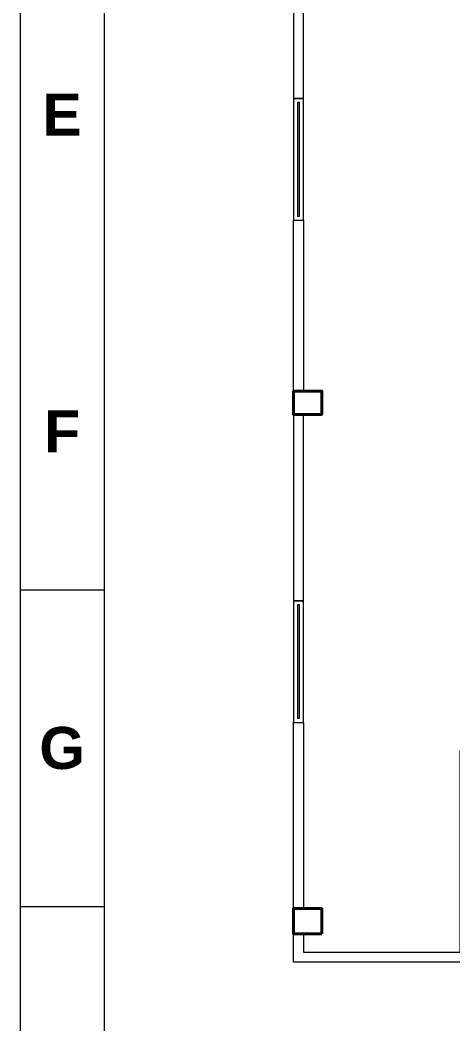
# Model space of a CAD drawing. Header units: inches. Extents: x -250485 to 735580, y -140410 to 288049.
# Drawn here: x 31063.3 to 31276.9, y 21055.9 to 21551.7 of the extents above; entities that cross this region are included whole.
import ezdxf

# ---------------------------------------------------------------- set-up
doc = ezdxf.new("R2010")
doc.units = ezdxf.units.IN
doc.header["$MEASUREMENT"] = 0
for name, color, linetype, lineweight in [('A column', 106, 'Continuous', 40), ('A window', 150, 'Continuous', 0), ('coloum', 220, 'Continuous', 0), ('Inline', 7, 'Continuous', 0), ('Outline', 7, 'Continuous', 0), ('Scale', 7, 'Continuous', 0), ('Scale_Text', 7, 'Continuous', 0), ('Titelblk', 7, 'Continuous', 25), ('TITLE', 7, 'Continuous', 20)]:
    doc.layers.add(name, color=color, linetype=linetype, lineweight=lineweight)
doc.styles.get("Standard").update_dxf_attribs({"font": 'arialbd.ttf', "height": 24})

# ---------------------------------------------------------------- blocks, each defined once
blk = doc.blocks.new('A$C410B7781')
at = {"layer": 'A window', "ltscale": 30}
blk.add_lwpolyline([(-51.04, 7.56), (-51.04, 2.56), (8.96, 2.56), (8.96, 7.56), (-51.04, 7.56)], dxfattribs=at)
blk.add_lwpolyline([(-49.04, 5.56), (-49.04, 4.56), (6.96, 4.56), (6.96, 5.56)], close=True, dxfattribs=at)
blk = doc.blocks.new('PAGE')
at = {"layer": 'Inline', "color": 252, "lineweight": 15}
blk.add_lwpolyline([(178051640.63, 22656441.11), (178051640.63, 22657235.79), (178050505.36, 22657235.79), (178050505.36, 22656441.11)], close=True, dxfattribs=at)
at = {"layer": 'Outline', "color": 252, "lineweight": 15}
blk.add_lwpolyline([(178050483.42, 22657252.66), (178050483.42, 22656424.24)], dxfattribs=at)
at = {"layer": 'Scale', "color": 252, "lineweight": 9}
for p, q in [((178050483.42, 22656755.67), (178050505.36, 22656755.67)), ((178050483.42, 22656672.88), (178050505.36, 22656672.88))]:
    blk.add_line(p, q, dxfattribs=at)
at = {"layer": 'Scale_Text', "color": 252, "lineweight": 13, "char_height": 10.97, "width": 8.3603, "attachment_point": 5}
for s, insert in [('E', (178050494.39, 22656879.84)), ('F', (178050494.39, 22656797.06)), ('G', (178050494.39, 22656714.27))]:
    blk.add_mtext(s, dxfattribs=dict(at, insert=insert))
blk = doc.blocks.new('Title')
at = {"layer": 'Titelblk', "color": 3, "linetype": 'Continuous', "lineweight": 0, "xscale": 3.014611567961765, "yscale": 3.014611567959946, "zscale": 3.014611567966516}
blk.add_blockref('PAGE', (-536855255.83, -68388223.96), dxfattribs=at)

msp = doc.modelspace()

# ---------------------------------------------------------------- linework, layer by layer
at = {"layer": 'A column', "color": 7, "extrusion": (-1e-16, 0.000397092, 1), "elevation": 8.68}
msp.add_lwpolyline([(31198.16, 21368.41), (31212.16, 21368.41), (31212.16, 21356.91), (31198.16, 21356.91)], close=True, dxfattribs=at)
msp.add_lwpolyline([(31212.16, 21100.41), (31212.16, 21112.91), (31198.16, 21112.91), (31198.16, 21100.42), (31212.16, 21100.42)], dxfattribs=at)
at = {"layer": 'coloum', "color": 7, "ltscale": 30}
for points, elevation in [([(31198.16, 21512.91), (31203.16, 21512.91), (31203.16, 21597.41), (31198.16, 21597.41)], 0.15), ([(31198.16, 21452.91), (31203.16, 21452.91), (31203.16, 21368.41), (31198.16, 21368.41)], 0.15), ([(31198.16, 21264.84), (31203.16, 21264.84), (31203.16, 21356.91), (31198.16, 21356.91)], 0.25), ([(31198.16, 21204.84), (31203.16, 21204.84), (31203.16, 21112.91), (31198.16, 21112.91)], 0.25)]:
    msp.add_lwpolyline(points, close=True, dxfattribs=dict(at, elevation=elevation))
msp.add_lwpolyline([(31309.59, 21086.43), (31280.41, 21086.43), (31198.16, 21086.43), (31198.16, 21100.43), (31203.16, 21100.43), (31203.16, 21091.43), (31280.41, 21091.43), (31280.41, 21190.93), (31327.41, 21190.93), (31327.41, 21204.93), (31332.41, 21204.93), (31332.41, 21185.93), (31285.59, 21185.93), (31285.59, 21091.43), (31309.59, 21091.43), (31309.59, 21086.43)], dxfattribs=at)

# ---------------------------------------------------------------- block references
at = {"layer": 'coloum', "color": 7, "ltscale": 30, "rotation": 270}
for p in [(31195.6, 21461.87, 0.15), (31195.6, 21213.8, 0.25)]:
    msp.add_blockref('A$C410B7781', p, dxfattribs=at)
at = {"layer": 'TITLE', "xscale": 0.6269545389804989, "yscale": 0.6269545389804989, "zscale": 0.6269545337923679}
msp.add_blockref('Title', (95143.6, 75756.56), dxfattribs=at)

doc.saveas('drawing.dxf')
